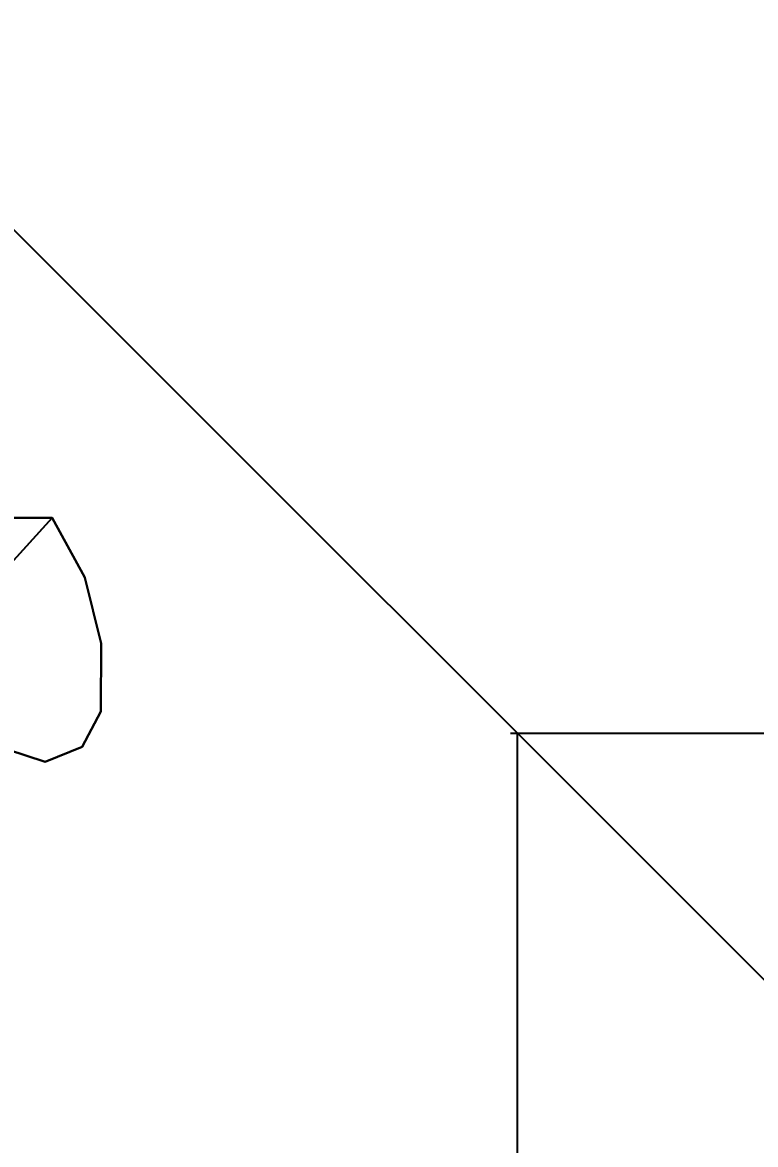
# Model space of a CAD drawing. Extents: x -170 to 1783, y -20 to 1205.
# Drawn here: x 1085.634 to 1087.657, y 206.604 to 209.702 of the extents above; entities that cross this region are included whole.
import ezdxf

# ---------------------------------------------------------------- set-up
doc = ezdxf.new("R2010")
doc.units = 0
doc.header["$LTSCALE"] = 96
doc.header["$MEASUREMENT"] = 0
for name, color, linetype in [('A-FURN-3-PANEL-TRIM', 7, 'Continuous'), ('MAIN_DIMENSIONS', 7, 'Continuous'), ('MAIN_PANEL', 7, 'Continuous')]:
    doc.layers.add(name, color=color, linetype=linetype)
doc.dimstyles.get("Standard").update_dxf_attribs({"dimtxt": 0.18, "dimasz": 0.18, "dimexe": 0.18, "dimexo": 0.0625, "dimgap": 0.09, "dimtad": 0, "dimtih": 1, "dimtoh": 1, "dimdec": 4, "dimzin": 0, "dimdsep": 46, "dimtxsty": 'Standard', "dimcen": 0.09, "dimadec": 0, "dimazin": 0, "dimtfac": 1, "dimtdec": 4, "dimtofl": 0, "dimtmove": 0, "dimatfit": 0, "dimfxl": 1, "dimtolj": 1, "dimtzin": 0, "dimarcsym": 0})

# ---------------------------------------------------------------- blocks, each defined once
blk = doc.blocks.new('EC-EFN-456')
at = {"layer": 'A-FURN-3-PANEL-TRIM', "color": 60, "linetype": 'Continuous'}
for points, invisible_edges in [([(47.5649, 2.2249, 3.5747), (47.4, 2.1348, 3.5747), (47.935, 2.269, 3.5747), (47.7471, 2.2706, 3.5747)], 2), ([(47.5649, 2.2249, 4.2397), (47.7471, 2.2706, 4.2397), (47.935, 2.269, 4.2397), (47.4, 2.1348, 4.2397)], 4), ([(47.5649, 2.2249, 3.8013), (47.7471, 2.2706, 3.8013), (47.935, 2.269, 3.8013), (47.4, 2.1348, 3.8013)], 4), ([(47.5649, 2.2249, 4.013), (47.4, 2.1348, 4.013), (47.935, 2.269, 4.013), (47.7471, 2.2706, 4.013)], 2), ([(47.935, 2.269, 3.5747), (47.4, 2.1348, 3.5747), (48.0735, 2.1159, 3.5747), (48.0322, 2.2178, 3.5747)], 3), ([(47.935, 2.269, 4.2397), (48.0322, 2.2178, 4.2397), (48.0735, 2.1159, 4.2397), (47.4, 2.1348, 4.2397)], 12), ([(47.935, 2.269, 3.8013), (48.0322, 2.2178, 3.8013), (48.0735, 2.1159, 3.8013), (47.4, 2.1348, 3.8013)], 12), ([(47.935, 2.269, 4.013), (47.4, 2.1348, 4.013), (48.0735, 2.1159, 4.013), (48.0322, 2.2178, 4.013)], 3), ([(47.4, 2.1348, 3.5747), (47.4, 0.3185, 3.5747), (47.9, 0.3185, 3.5747), (47.9, 1.6815, 3.5747)], 10), ([(48.0735, 2.1159, 3.5747), (47.4, 2.1348, 3.5747), (47.9639, 1.9153, 3.5747), (48.0395, 2.0114, 3.5747)], 3), ([(47.9639, 1.9153, 3.5747), (47.4, 2.1348, 3.5747), (47.9, 1.6815, 3.5747), (47.9163, 1.8027, 3.5747)], 3), ([(47.4, 2.1348, 4.2397), (47.9, 1.6815, 4.2397), (47.9, 0.3185, 4.2397), (47.4, 0.3185, 4.2397)], 5), ([(48.0735, 2.1159, 4.2397), (48.0395, 2.0114, 4.2397), (47.9639, 1.9153, 4.2397), (47.4, 2.1348, 4.2397)], 12), ([(47.9639, 1.9153, 4.2397), (47.9163, 1.8027, 4.2397), (47.9, 1.6815, 4.2397), (47.4, 2.1348, 4.2397)], 12), ([(48.0735, 2.1159, 3.8013), (48.0395, 2.0114, 3.8013), (47.9639, 1.9153, 3.8013), (47.4, 2.1348, 3.8013)], 12), ([(47.9639, 1.9153, 3.8013), (47.9163, 1.8027, 3.8013), (47.9, 1.6815, 3.8013), (47.4, 2.1348, 3.8013)], 12), ([(48.0735, 2.1159, 4.013), (47.4, 2.1348, 4.013), (47.9639, 1.9153, 4.013), (48.0395, 2.0114, 4.013)], 3), ([(47.9639, 1.9153, 4.013), (47.4, 2.1348, 4.013), (47.9, 1.6815, 4.013), (47.9163, 1.8027, 4.013)], 3)]:
    blk.add_3dface(points, dxfattribs=dict(at, invisible_edges=invisible_edges))
for points in [[(47.5649, 2.2249, 4.013), (47.7471, 2.2706, 4.013), (47.7471, 2.2706, 4.2397), (47.5649, 2.2249, 4.2397)], [(47.5649, 2.2249, 3.5747), (47.7471, 2.2706, 3.5747), (47.7471, 2.2706, 3.8013), (47.5649, 2.2249, 3.8013)], [(47.7471, 2.2706, 4.013), (47.935, 2.269, 4.013), (47.935, 2.269, 4.2397), (47.7471, 2.2706, 4.2397)], [(47.7471, 2.2706, 3.5747), (47.935, 2.269, 3.5747), (47.935, 2.269, 3.8013), (47.7471, 2.2706, 3.8013)], [(47.935, 2.269, 4.013), (48.0322, 2.2178, 4.013), (48.0322, 2.2178, 4.2397), (47.935, 2.269, 4.2397)], [(47.935, 2.269, 3.5747), (48.0322, 2.2178, 3.5747), (48.0322, 2.2178, 3.8013), (47.935, 2.269, 3.8013)], [(47.4, 2.1348, 4.013), (47.5649, 2.2249, 4.013), (47.5649, 2.2249, 4.2397), (47.4, 2.1348, 4.2397)], [(47.4, 2.1348, 3.5747), (47.5649, 2.2249, 3.5747), (47.5649, 2.2249, 3.8013), (47.4, 2.1348, 3.8013)], [(48.0322, 2.2178, 4.013), (48.0735, 2.1159, 4.013), (48.0735, 2.1159, 4.2397), (48.0322, 2.2178, 4.2397)], [(48.0322, 2.2178, 3.5747), (48.0735, 2.1159, 3.5747), (48.0735, 2.1159, 3.8013), (48.0322, 2.2178, 3.8013)], [(47.4, 0.3185, 3.5747), (47.4, 2.1348, 3.5747), (47.4, 2.1348, 4.2397), (47.4, 0.3185, 4.2397)], [(47.4, 2.1348, 3.8013), (47.9, 1.6815, 3.8013), (47.9, 1.6815, 4.013), (47.4, 2.1348, 4.013)], [(48.0735, 2.1159, 4.013), (48.0395, 2.0114, 4.013), (48.0395, 2.0114, 4.2397), (48.0735, 2.1159, 4.2397)], [(48.0735, 2.1159, 3.5747), (48.0395, 2.0114, 3.5747), (48.0395, 2.0114, 3.8013), (48.0735, 2.1159, 3.8013)]]:
    blk.add_3dface(points, dxfattribs=at)

msp = doc.modelspace()

# ---------------------------------------------------------------- linework, layer by layer
at = {"layer": 'MAIN_DIMENSIONS', "color": 19, "linetype": 'Continuous'}
for p, q in [((1090.33333, 204.406), (1083.66667, 211.07267)), ((1093.66667, 207.73933), (1086.98099, 207.73933)), ((1087, 165.73933), (1087, 207.73933))]:
    msp.add_line(p, q, dxfattribs=at)

# ---------------------------------------------------------------- block references
at = {"layer": 'MAIN_PANEL', "color": 47, "linetype": 'Continuous', "rotation": 270}
msp.add_blockref('EC-EFN-456', (1083.58075, 255.73489), dxfattribs=at)

# ---------------------------------------------------------------- dimensions: what is measured, and where the dimension line sits
at = {"layer": 'MAIN_DIMENSIONS', "color": 47, "linetype": 'Continuous'}
msp.add_linear_dim(base=(1086.9999995652, 207.7393337339), p1=(1083.6476573102, 207.7393337339), p2=(1083.6476573102, 165.7393337507), dimstyle='Standard', dxfattribs=at).render()

doc.saveas('drawing.dxf')
